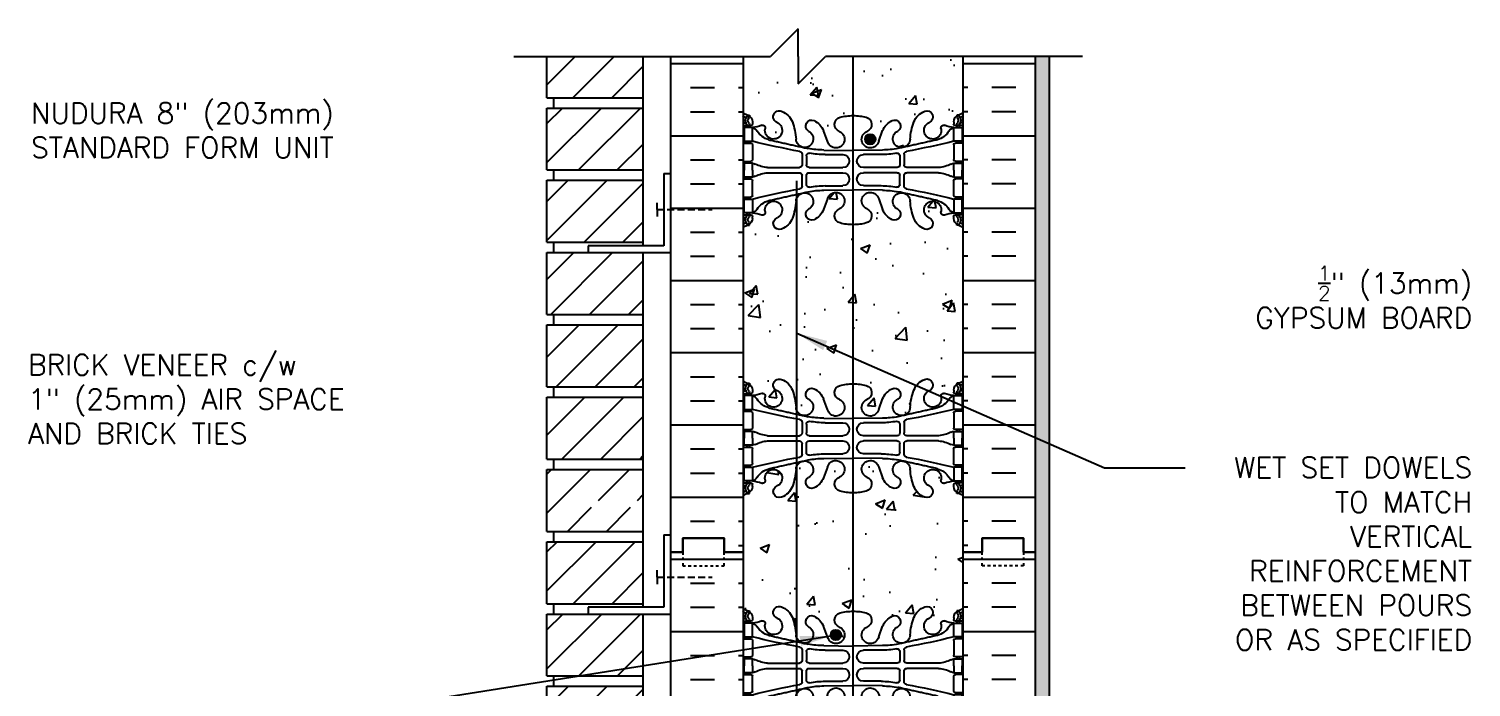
# Model space of a CAD drawing. Header units: inches. Extents: x 13.9 to 66.4, y 33.9 to 117.1.
# Drawn here: x 14 to 66.4, y 93.2 to 117.1 of the extents above; entities that cross this region are included whole.
import ezdxf

# ---------------------------------------------------------------- set-up
doc = ezdxf.new("R2010")
doc.units = ezdxf.units.IN
doc.header["$MEASUREMENT"] = 0
doc.linetypes.add('DASHED2', pattern=[0.375, 0.25, -0.125])
doc.linetypes.add('DASHEDX2', pattern=[1.5, 1, -0.5])
for name, color, linetype in [('CUT PLANE', 9, 'Continuous'), ('HATCH', 12, 'Continuous'), ('line25', 2, 'Continuous'), ('LINE3', 3, 'Continuous'), ('LINE50', 5, 'Continuous'), ('LINE9', 9, 'Continuous'), ('TEXT', 4, 'Continuous'), ('Web_Edge', 9, 'Continuous')]:
    doc.layers.add(name, color=color, linetype=linetype)
doc.styles.add('DIM', font='romans.shx', dxfattribs={"width": 0.7})
doc.styles.add('ROMANS', font='romans.shx', dxfattribs={"height": 1.125})
doc.dimstyles.new('ext_12', dxfattribs={"dimscale": 12, "dimtxt": 0.09375, "dimasz": 0.09375, "dimexe": 0.09375, "dimexo": 0.0625, "dimgap": 0.0625, "dimtad": 1, "dimdec": 1, "dimzin": 3, "dimdsep": 46, "dimlunit": 4, "dimtxsty": 'DIM', "dimcen": 0.09, "dimdle": 0.09375, "dimclrt": 4, "dimadec": 0, "dimazin": 0, "dimtfac": 1, "dimtdec": 1, "dimtmove": 2, "dimatfit": 3, "dimfxl": 0, "dimfrac": 2, "dimtolj": 1, "dimtzin": 0, "dimarcsym": 0})

# ---------------------------------------------------------------- blocks, each defined once
blk = doc.blocks.new('8 web')
at = {"layer": 'Web_Edge'}
for p, q in [((-3.854, 6.868), (-3.764, 6.868)), ((-3.764, 6.868), (-3.764, 6.827)), ((3.854, 6.868), (3.764, 6.868)), ((3.764, 6.868), (3.764, 6.827)), ((-4, 6.589), (-3.922, 6.589)), ((-4, 6.489), (-3.716, 6.489)), ((-3.854, 6.489), (-3.854, 6.419)), ((-3.764, 6.489), (-3.764, 6.419)), ((-3.654, 6.619), (-3.654, 6.552)), ((-0.929, 5.917), (-1.071, 6.304)), ((0.929, 5.917), (1.071, 6.304)), ((3.654, 6.619), (3.654, 6.552)), ((4, 6.489), (3.716, 6.489)), ((3.764, 6.489), (3.764, 6.419)), ((3.854, 6.489), (3.854, 6.419)), ((4, 6.589), (3.922, 6.589)), ((-4, 5.849), (-3.716, 5.849)), ((-3.854, 5.919), (-3.854, 5.849)), ((-3.764, 5.919), (-3.764, 5.849)), ((-3.654, 5.787), (-3.654, 5.252)), ((3.654, 5.787), (3.654, 5.252)), ((4, 5.849), (3.716, 5.849)), ((3.764, 5.919), (3.764, 5.849)), ((3.854, 5.919), (3.854, 5.849)), ((-1.852, 5.45), (-1.852, 5.065)), ((-1.699, 5.387), (-1.699, 5.065)), ((-1.067, 5.601), (0, 5.586)), ((-1.019, 5.433), (-0.372, 5.433)), ((1.067, 5.601), (0, 5.586)), ((1.019, 5.433), (0.372, 5.433)), ((1.699, 5.387), (1.699, 5.065)), ((1.852, 5.45), (1.852, 5.065)), ((-4, 5.189), (-3.716, 5.189)), ((-3.854, 5.189), (-3.854, 5.119)), ((-3.764, 5.189), (-3.764, 5.119)), ((-3.106, 4.964), (-1.952, 4.965)), ((-3.106, 4.775), (-1.952, 4.774)), ((-1.599, 4.965), (-0.372, 4.965)), ((-1.599, 4.774), (-0.372, 4.774)), ((1.599, 4.965), (0.372, 4.965)), ((1.599, 4.774), (0.372, 4.774)), ((3.106, 4.964), (1.952, 4.965)), ((3.106, 4.775), (1.952, 4.774)), ((4, 5.189), (3.716, 5.189)), ((3.764, 5.189), (3.764, 5.119)), ((3.854, 5.189), (3.854, 5.119)), ((-4, 4.549), (-3.716, 4.549)), ((-3.854, 4.549), (-3.854, 4.619)), ((-3.764, 4.549), (-3.764, 4.619)), ((-3.654, 3.952), (-3.654, 4.487)), ((-1.852, 4.289), (-1.852, 4.674)), ((-1.699, 4.351), (-1.699, 4.674)), ((-1.019, 4.305), (-0.372, 4.305)), ((1.019, 4.305), (0.372, 4.305)), ((1.699, 4.351), (1.699, 4.674)), ((1.852, 4.289), (1.852, 4.674)), ((3.654, 3.952), (3.654, 4.487)), ((4, 4.549), (3.716, 4.549)), ((3.764, 4.549), (3.764, 4.619)), ((3.854, 4.549), (3.854, 4.619)), ((-4, 3.889), (-3.716, 3.889)), ((-3.854, 3.819), (-3.854, 3.889)), ((-3.764, 3.819), (-3.764, 3.889)), ((-0.929, 3.822), (-1.071, 3.435)), ((-1.067, 4.138), (0, 4.153)), ((1.067, 4.138), (0, 4.153)), ((0.929, 3.822), (1.071, 3.435)), ((4, 3.889), (3.716, 3.889)), ((3.764, 3.819), (3.764, 3.889)), ((3.854, 3.819), (3.854, 3.889)), ((-4, 3.249), (-3.716, 3.249)), ((-4, 3.149), (-3.922, 3.149)), ((-3.854, 3.249), (-3.854, 3.319)), ((-3.764, 3.249), (-3.764, 3.319)), ((-3.654, 3.119), (-3.654, 3.187)), ((3.654, 3.119), (3.654, 3.187)), ((4, 3.249), (3.716, 3.249)), ((3.764, 3.249), (3.764, 3.319)), ((3.854, 3.249), (3.854, 3.319)), ((4, 3.149), (3.922, 3.149)), ((-3.854, 2.871), (-3.764, 2.871)), ((-3.764, 2.871), (-3.764, 2.912)), ((3.764, 2.871), (3.764, 2.912)), ((3.854, 2.871), (3.764, 2.871)), ((-3.854, -2.871), (-3.764, -2.871)), ((-3.764, -2.871), (-3.764, -2.912)), ((-3.654, -3.119), (-3.654, -3.187)), ((3.654, -3.119), (3.654, -3.187)), ((3.854, -2.871), (3.764, -2.871)), ((3.764, -2.871), (3.764, -2.912)), ((-4, -3.149), (-3.922, -3.149)), ((-4, -3.249), (-3.716, -3.249)), ((-3.854, -3.249), (-3.854, -3.319)), ((-3.764, -3.249), (-3.764, -3.319)), ((-0.929, -3.822), (-1.071, -3.435)), ((0.929, -3.822), (1.071, -3.435)), ((4, -3.249), (3.716, -3.249)), ((3.764, -3.249), (3.764, -3.319)), ((3.854, -3.249), (3.854, -3.319)), ((4, -3.149), (3.922, -3.149)), ((-4, -3.889), (-3.716, -3.889)), ((-3.854, -3.819), (-3.854, -3.889)), ((-3.764, -3.819), (-3.764, -3.889)), ((-3.654, -3.952), (-3.654, -4.487)), ((-1.067, -4.138), (0, -4.153)), ((1.067, -4.138), (0, -4.153)), ((3.654, -3.952), (3.654, -4.487)), ((4, -3.889), (3.716, -3.889)), ((3.764, -3.819), (3.764, -3.889)), ((3.854, -3.819), (3.854, -3.889)), ((-4, -4.549), (-3.716, -4.549)), ((-3.854, -4.549), (-3.854, -4.619)), ((-3.764, -4.549), (-3.764, -4.619)), ((-1.852, -4.289), (-1.852, -4.674)), ((-1.699, -4.351), (-1.699, -4.674)), ((-1.019, -4.305), (-0.372, -4.305)), ((1.019, -4.305), (0.372, -4.305)), ((1.699, -4.351), (1.699, -4.674)), ((1.852, -4.289), (1.852, -4.674)), ((4, -4.549), (3.716, -4.549)), ((3.764, -4.549), (3.764, -4.619)), ((3.854, -4.549), (3.854, -4.619)), ((-4, -5.189), (-3.716, -5.189)), ((-3.854, -5.189), (-3.854, -5.119)), ((-3.764, -5.189), (-3.764, -5.119)), ((-3.106, -4.775), (-1.952, -4.774)), ((-3.106, -4.964), (-1.952, -4.965)), ((-1.852, -5.45), (-1.852, -5.065)), ((-1.699, -5.387), (-1.699, -5.065)), ((-1.599, -4.774), (-0.372, -4.774)), ((-1.599, -4.965), (-0.372, -4.965)), ((1.599, -4.774), (0.372, -4.774)), ((1.599, -4.965), (0.372, -4.965)), ((1.699, -5.387), (1.699, -5.065)), ((1.852, -5.45), (1.852, -5.065)), ((3.106, -4.775), (1.952, -4.774)), ((3.106, -4.964), (1.952, -4.965)), ((4, -5.189), (3.716, -5.189)), ((3.764, -5.189), (3.764, -5.119)), ((3.854, -5.189), (3.854, -5.119)), ((-3.654, -5.787), (-3.654, -5.252)), ((-1.067, -5.601), (0, -5.586)), ((-1.019, -5.433), (-0.372, -5.433)), ((1.067, -5.601), (0, -5.586)), ((1.019, -5.433), (0.372, -5.433)), ((3.654, -5.787), (3.654, -5.252)), ((-4, -5.849), (-3.716, -5.849)), ((-3.854, -5.919), (-3.854, -5.849)), ((-3.764, -5.919), (-3.764, -5.849)), ((-0.929, -5.917), (-1.071, -6.304)), ((0.929, -5.917), (1.071, -6.304)), ((4, -5.849), (3.716, -5.849)), ((3.764, -5.919), (3.764, -5.849)), ((3.854, -5.919), (3.854, -5.849)), ((-4, -6.489), (-3.716, -6.489)), ((-4, -6.589), (-3.922, -6.589)), ((-3.854, -6.489), (-3.854, -6.419)), ((-3.764, -6.489), (-3.764, -6.419)), ((-3.654, -6.619), (-3.654, -6.552)), ((3.654, -6.619), (3.654, -6.552)), ((4, -6.489), (3.716, -6.489)), ((3.764, -6.489), (3.764, -6.419)), ((3.854, -6.489), (3.854, -6.419)), ((4, -6.589), (3.922, -6.589)), ((-3.854, -6.868), (-3.764, -6.868)), ((-3.764, -6.868), (-3.764, -6.827)), ((3.764, -6.868), (3.764, -6.827)), ((3.854, -6.868), (3.764, -6.868))]:
    blk.add_line(p, q, dxfattribs=at)
for points in [[(-3.959, 5.919), (-3.659, 5.919), (-3.659, 6.419), (-3.959, 6.419)], [(3.959, 5.919), (3.659, 5.919), (3.659, 6.419), (3.959, 6.419)], [(-3.959, 3.819), (-3.659, 3.819), (-3.659, 3.319), (-3.959, 3.319)], [(3.959, 3.819), (3.659, 3.819), (3.659, 3.319), (3.959, 3.319)], [(-3.959, -3.819), (-3.659, -3.819), (-3.659, -3.319), (-3.959, -3.319)], [(3.959, -3.819), (3.659, -3.819), (3.659, -3.319), (3.959, -3.319)], [(-3.959, -5.919), (-3.659, -5.919), (-3.659, -6.419), (-3.959, -6.419)], [(3.959, -5.919), (3.659, -5.919), (3.659, -6.419), (3.959, -6.419)]]:
    blk.add_lwpolyline(points, close=True, dxfattribs=at)
for points in [[(-3.659, 4.869), (-3.659, 5.119), (-3.959, 5.119), (-3.959, 4.869)], [(-3.659, 4.869), (-3.659, 4.619), (-3.959, 4.619), (-3.959, 4.869)], [(3.659, 4.869), (3.659, 5.119), (3.959, 5.119), (3.959, 4.869)], [(3.659, 4.869), (3.659, 4.619), (3.959, 4.619), (3.959, 4.869)], [(-3.659, -4.869), (-3.659, -4.619), (-3.959, -4.619), (-3.959, -4.869)], [(3.659, -4.869), (3.659, -4.619), (3.959, -4.619), (3.959, -4.869)], [(-3.659, -4.869), (-3.659, -5.119), (-3.959, -5.119), (-3.959, -4.869)], [(3.659, -4.869), (3.659, -5.119), (3.959, -5.119), (3.959, -4.869)]]:
    blk.add_lwpolyline(points, dxfattribs=at)
for centre, radius, start, end in [((-3.654, 7.327), 0.5, 226.2109, 250.5288), ((-3.654, 7.327), 0.6, 234.7832, 245.0748), ((-3.66, 6.674), 0.25, 140.1145, 222.4609), ((-3.818, 6.805), 0.045, 321.448, 139.1879), ((-3.904, 6.619), 0.25, 0, 70.5288), ((-2.681, 6.804), 0.22, 68.1963, 248.1963), ((-2.839, 6.375), 0.677, 21.1239, 69.3197), ((-0.012, 5.096), 1.754, 89.6229, 105.2918), ((0.012, 5.096), 1.754, 74.7082, 90.3771), ((2.839, 6.375), 0.677, 110.6803, 158.8761), ((2.681, 6.804), 0.22, 291.8037, 111.8037), ((3.904, 6.619), 0.25, 109.4712, 180), ((3.818, 6.805), 0.045, 40.8121, 218.552), ((3.654, 7.327), 0.5, 289.4712, 313.7891), ((3.66, 6.674), 0.25, 317.5391, 39.8855), ((3.654, 7.327), 0.6, 294.9252, 305.2168), ((-3.922, 6.609), 0.0196, 269.4032, 15.4901), ((-3.916, 6.764), 0.021, 343.464, 63.9957), ((-3.812, 6.536), 0.045, 222.4609, 42.4609), ((-3.66, 6.674), 0.16, 140.0001, 222.4609), ((-3.716, 6.552), 0.0625, 270, 0), ((-3.714, 7.415), 0.997, 273.1538, 293.1467), ((-3.781, 6.077), 0.364, 34.9775, 70.3387), ((-3.288, 6.408), 0.0968, 340.1551, 110.4331), ((-2.89, 6.313), 0.314, 168.5886, 66.1916), ((-4.43, 5.81), 2.365, 4.3895, 20.0015), ((-1.507, 6.473), 0.217, 65.5264, 238.537), ((-1.758, 6.003), 0.75, 23.6938, 62.9705), ((-0.406, 6.529), 0.268, 104.7892, 250.0338), ((0.406, 6.529), 0.268, 289.9662, 75.2108), ((1.758, 6.003), 0.75, 117.0295, 156.3062), ((1.507, 6.473), 0.217, 301.463, 114.4736), ((4.43, 5.81), 2.365, 159.9985, 175.6105), ((2.89, 6.313), 0.314, 113.8084, 11.4114), ((3.288, 6.408), 0.0968, 69.5669, 199.8449), ((3.714, 7.415), 0.997, 246.8533, 266.8462), ((3.781, 6.077), 0.364, 109.6613, 145.0225), ((3.716, 6.552), 0.0625, 180, 270), ((3.812, 6.536), 0.045, 137.5391, 317.5391), ((3.66, 6.674), 0.16, 317.5391, 39.9999), ((3.916, 6.764), 0.021, 116.0043, 196.536), ((3.922, 6.609), 0.0196, 164.5099, 270.5968), ((-3.716, 5.787), 0.0625, 0, 90), ((3.15, 33.34), 28.253, 256.0552, 259.6343), ((-2.858, 6.688), 0.743, 212.7919, 253.8107), ((-1.759, 6.006), 0.314, 182.7357, 63.9348), ((-0.624, 5.99), 0.314, 193.4146, 66.1916), ((0.624, 5.99), 0.314, 113.8084, 346.5854), ((1.759, 6.006), 0.314, 116.0652, 357.2643), ((-3.15, 33.34), 28.253, 280.3657, 283.9448), ((2.858, 6.688), 0.743, 286.1893, 327.2081), ((3.716, 5.787), 0.0625, 90, 180), ((-3.716, 5.252), 0.0625, 270, 0), ((-1.952, 5.45), 0.1, 360, 79.6343), ((-1.599, 5.387), 0.1, 79.2546, 180), ((-1.072, 8.585), 2.984, 259.2546, 270.0995), ((-1.024, 8.417), 2.984, 259.2546, 270.0995), ((-0.372, 5.199), 0.234, 270, 90), ((0.372, 5.199), 0.234, 90, 270), ((1.024, 8.417), 2.984, 269.9005, 280.7454), ((1.072, 8.585), 2.984, 269.9005, 280.7454), ((1.599, 5.387), 0.1, 0, 100.7454), ((1.952, 5.45), 0.1, 100.3657, 180), ((3.716, 5.252), 0.0625, 180, 270), ((-3.663, 4.901), 0.219, 60.4937, 88.92), ((-3.021, 6.121), 1.16, 242.5844, 265.8032), ((-3.021, 3.618), 1.16, 94.1968, 117.4156), ((-1.952, 5.065), 0.1, 270.0388, 360), ((-1.952, 4.674), 0.1, 0, 89.9612), ((-1.599, 5.065), 0.1, 180, 270), ((-1.599, 4.674), 0.1, 90, 180), ((-0.372, 4.54), 0.234, 270, 90), ((0.372, 4.54), 0.234, 90, 270), ((1.599, 5.065), 0.1, 270, 0), ((1.599, 4.674), 0.1, 0, 90), ((1.952, 5.065), 0.1, 180, 269.9612), ((1.952, 4.674), 0.1, 90.0388, 180), ((3.021, 6.121), 1.16, 274.1968, 297.4156), ((3.021, 3.618), 1.16, 62.5844, 85.8032), ((3.663, 4.901), 0.219, 91.08, 119.5063), ((-3.716, 4.487), 0.0625, 0, 90), ((-3.663, 4.838), 0.219, 271.08, 299.5063), ((-1.952, 4.289), 0.1, 280.3657, 0), ((-1.599, 4.351), 0.1, 180, 280.7454), ((-1.024, 1.322), 2.984, 89.9005, 100.7454), ((1.024, 1.322), 2.984, 79.2546, 90.0995), ((1.599, 4.351), 0.1, 259.2546, 0), ((1.952, 4.289), 0.1, 180, 259.6343), ((3.663, 4.838), 0.219, 240.4937, 268.92), ((3.716, 4.487), 0.0625, 90, 180), ((-3.716, 3.952), 0.0625, 270, 0), ((3.15, -23.601), 28.253, 100.3657, 103.9448), ((-2.858, 3.051), 0.743, 106.1893, 147.2081), ((-2.89, 3.426), 0.314, 293.8084, 191.4114), ((-4.43, 3.929), 2.365, 339.9985, 355.6105), ((-1.759, 3.733), 0.314, 296.0652, 177.2643), ((-1.072, 1.154), 2.984, 89.9005, 100.7454), ((-0.624, 3.749), 0.314, 293.8084, 166.5854), ((0.624, 3.749), 0.314, 13.4146, 246.1916), ((1.072, 1.154), 2.984, 79.2546, 90.0995), ((1.759, 3.733), 0.314, 2.7357, 243.9348), ((-3.15, -23.601), 28.253, 76.0552, 79.6343), ((4.43, 3.929), 2.365, 184.3895, 200.0015), ((2.89, 3.426), 0.314, 348.5886, 246.1916), ((2.858, 3.051), 0.743, 32.7919, 73.8107), ((3.716, 3.952), 0.0625, 180, 270), ((-3.922, 3.13), 0.0196, 344.5099, 90.5968), ((-3.66, 3.065), 0.25, 137.5391, 219.8855), ((-3.812, 3.203), 0.045, 317.5391, 137.5391), ((-3.66, 3.065), 0.16, 137.5391, 219.9999), ((-3.716, 3.187), 0.0625, 360, 90), ((-3.781, 3.662), 0.364, 289.6613, 325.0225), ((-3.714, 2.324), 0.997, 66.8533, 86.8462), ((-3.288, 3.331), 0.0968, 249.5669, 19.8449), ((-1.507, 3.266), 0.217, 121.463, 294.4736), ((-1.758, 3.736), 0.75, 297.0295, 336.3062), ((-0.406, 3.21), 0.268, 109.9662, 255.2108), ((0.406, 3.21), 0.268, 284.7892, 70.0338), ((1.758, 3.736), 0.75, 203.6938, 242.9705), ((1.507, 3.266), 0.217, 245.5264, 58.537), ((3.288, 3.331), 0.0968, 160.1551, 290.4331), ((3.714, 2.324), 0.997, 93.1538, 113.1467), ((3.781, 3.662), 0.364, 214.9775, 250.3387), ((3.716, 3.187), 0.0625, 90, 180), ((3.812, 3.203), 0.045, 42.4609, 222.4609), ((3.66, 3.065), 0.16, 320.0001, 42.4609), ((3.66, 3.065), 0.25, 320.1145, 42.4609), ((3.922, 3.13), 0.0196, 89.4032, 195.4901), ((-3.654, 2.412), 0.6, 114.9252, 125.2168), ((-3.654, 2.412), 0.5, 109.4712, 133.7891), ((-3.916, 2.975), 0.021, 296.0043, 16.536), ((-3.818, 2.934), 0.045, 220.8121, 38.552), ((-3.904, 3.119), 0.25, 289.4712, 360), ((-2.681, 2.935), 0.22, 111.8037, 291.8037), ((-2.839, 3.364), 0.677, 290.6803, 338.8761), ((-0.012, 4.643), 1.754, 254.7082, 270.3771), ((0.012, 4.643), 1.754, 269.6229, 285.2918), ((2.839, 3.364), 0.677, 201.1239, 249.3197), ((2.681, 2.935), 0.22, 248.1963, 68.1963), ((3.904, 3.119), 0.25, 180, 250.5288), ((3.818, 2.934), 0.045, 141.448, 319.1879), ((3.654, 2.412), 0.5, 46.2109, 70.5288), ((3.916, 2.975), 0.021, 163.464, 243.9957), ((3.654, 2.412), 0.6, 54.7832, 65.0748), ((-3.654, -2.412), 0.5, 226.2109, 250.5288), ((-3.654, -2.412), 0.6, 234.7832, 245.0748), ((-3.922, -3.13), 0.0196, 269.4032, 15.4901), ((-3.66, -3.065), 0.25, 140.1145, 222.4609), ((-3.916, -2.975), 0.021, 343.464, 63.9957), ((-3.818, -2.934), 0.045, 321.448, 139.1879), ((-3.904, -3.119), 0.25, 0, 70.5288), ((-3.66, -3.065), 0.16, 140.0001, 222.4609), ((-2.89, -3.426), 0.314, 168.5886, 66.1916), ((-2.681, -2.935), 0.22, 68.1963, 248.1963), ((-2.839, -3.364), 0.677, 21.1239, 69.3197), ((-4.43, -3.929), 2.365, 4.3895, 20.0015), ((-1.507, -3.266), 0.217, 65.5264, 238.537), ((-1.758, -3.736), 0.75, 23.6938, 62.9705), ((-0.406, -3.21), 0.268, 104.7892, 250.0338), ((-0.012, -4.643), 1.754, 89.6229, 105.2918), ((0.012, -4.643), 1.754, 74.7082, 90.3771), ((0.406, -3.21), 0.268, 289.9662, 75.2108), ((1.758, -3.736), 0.75, 117.0295, 156.3062), ((1.507, -3.266), 0.217, 301.463, 114.4736), ((4.43, -3.929), 2.365, 159.9985, 175.6105), ((2.839, -3.364), 0.677, 110.6803, 158.8761), ((2.89, -3.426), 0.314, 113.8084, 11.4114), ((2.681, -2.935), 0.22, 291.8037, 111.8037), ((3.904, -3.119), 0.25, 109.4712, 180), ((3.818, -2.934), 0.045, 40.8121, 218.552), ((3.66, -3.065), 0.16, 317.5391, 39.9999), ((3.654, -2.412), 0.5, 289.4712, 313.7891), ((3.66, -3.065), 0.25, 317.5391, 39.8855), ((3.916, -2.975), 0.021, 116.0043, 196.536), ((3.922, -3.13), 0.0196, 164.5099, 270.5968), ((3.654, -2.412), 0.6, 294.9252, 305.2168), ((-3.812, -3.203), 0.045, 222.4609, 42.4609), ((-3.716, -3.187), 0.0625, 270, 0), ((-3.714, -2.324), 0.997, 273.1538, 293.1467), ((-3.781, -3.662), 0.364, 34.9775, 70.3387), ((-2.858, -3.051), 0.743, 212.7919, 253.8107), ((-3.288, -3.331), 0.0968, 340.1551, 110.4331), ((-1.759, -3.733), 0.314, 182.7357, 63.9348), ((-0.624, -3.749), 0.314, 193.4146, 66.1916), ((0.624, -3.749), 0.314, 113.8084, 346.5854), ((1.759, -3.733), 0.314, 116.0652, 357.2643), ((2.858, -3.051), 0.743, 286.1893, 327.2081), ((3.288, -3.331), 0.0968, 69.5669, 199.8449), ((3.714, -2.324), 0.997, 246.8533, 266.8462), ((3.781, -3.662), 0.364, 109.6613, 145.0225), ((3.716, -3.187), 0.0625, 180, 270), ((3.812, -3.203), 0.045, 137.5391, 317.5391), ((-3.716, -3.952), 0.0625, 0, 90), ((3.15, 23.601), 28.253, 256.0552, 259.6343), ((-1.952, -4.289), 0.1, 360, 79.6343), ((-1.072, -1.154), 2.984, 259.2546, 270.0995), ((1.072, -1.154), 2.984, 269.9005, 280.7454), ((1.952, -4.289), 0.1, 100.3657, 180), ((-3.15, 23.601), 28.253, 280.3657, 283.9448), ((3.716, -3.952), 0.0625, 90, 180), ((-3.716, -4.487), 0.0625, 270, 0), ((-3.663, -4.838), 0.219, 60.4937, 88.92), ((-3.021, -3.618), 1.16, 242.5844, 265.8032), ((-1.952, -4.674), 0.1, 270.0388, 360), ((-1.599, -4.351), 0.1, 79.2546, 180), ((-1.599, -4.674), 0.1, 180, 270), ((-1.024, -1.322), 2.984, 259.2546, 270.0995), ((-0.372, -4.54), 0.234, 270, 90), ((0.372, -4.54), 0.234, 90, 270), ((1.024, -1.322), 2.984, 269.9005, 280.7454), ((1.599, -4.351), 0.1, 0, 100.7454), ((1.599, -4.674), 0.1, 270, 0), ((1.952, -4.674), 0.1, 180, 269.9612), ((3.021, -3.618), 1.16, 274.1968, 297.4156), ((3.663, -4.838), 0.219, 91.08, 119.5063), ((3.716, -4.487), 0.0625, 180, 270), ((-3.716, -5.252), 0.0625, 0, 90), ((-3.663, -4.901), 0.219, 271.08, 299.5063), ((-3.021, -6.121), 1.16, 94.1968, 117.4156), ((-1.952, -5.065), 0.1, 0, 89.9612), ((-1.599, -5.065), 0.1, 90, 180), ((-0.372, -5.199), 0.234, 270, 90), ((0.372, -5.199), 0.234, 90, 270), ((1.599, -5.065), 0.1, 0, 90), ((1.952, -5.065), 0.1, 90.0388, 180), ((3.021, -6.121), 1.16, 62.5844, 85.8032), ((3.663, -4.901), 0.219, 240.4937, 268.92), ((3.716, -5.252), 0.0625, 90, 180), ((3.15, -33.34), 28.253, 100.3657, 103.9448), ((-1.759, -6.006), 0.314, 296.0652, 177.2643), ((-1.952, -5.45), 0.1, 280.3657, 0), ((-1.599, -5.387), 0.1, 180, 280.7454), ((-1.072, -8.585), 2.984, 89.9005, 100.7454), ((-1.024, -8.417), 2.984, 89.9005, 100.7454), ((-0.624, -5.99), 0.314, 293.8084, 166.5854), ((0.624, -5.99), 0.314, 13.4146, 246.1916), ((1.024, -8.417), 2.984, 79.2546, 90.0995), ((1.072, -8.585), 2.984, 79.2546, 90.0995), ((1.759, -6.006), 0.314, 2.7357, 243.9348), ((1.599, -5.387), 0.1, 259.2546, 0), ((1.952, -5.45), 0.1, 180, 259.6343), ((-3.15, -33.34), 28.253, 76.0552, 79.6343), ((-3.716, -5.787), 0.0625, 270, 0), ((-3.781, -6.077), 0.364, 289.6613, 325.0225), ((-2.858, -6.688), 0.743, 106.1893, 147.2081), ((-2.89, -6.313), 0.314, 293.8084, 191.4114), ((-4.43, -5.81), 2.365, 339.9985, 355.6105), ((-1.507, -6.473), 0.217, 121.463, 294.4736), ((-0.406, -6.529), 0.268, 109.9662, 255.2108), ((0.406, -6.529), 0.268, 284.7892, 70.0338), ((1.507, -6.473), 0.217, 245.5264, 58.537), ((4.43, -5.81), 2.365, 184.3895, 200.0015), ((2.89, -6.313), 0.314, 348.5886, 246.1916), ((2.858, -6.688), 0.743, 32.7919, 73.8107), ((3.781, -6.077), 0.364, 214.9775, 250.3387), ((3.716, -5.787), 0.0625, 180, 270), ((-3.654, -7.327), 0.6, 114.9252, 125.2168), ((-3.922, -6.609), 0.0196, 344.5099, 90.5968), ((-3.66, -6.674), 0.25, 137.5391, 219.8855), ((-3.916, -6.764), 0.021, 296.0043, 16.536), ((-3.818, -6.805), 0.045, 220.8121, 38.552), ((-3.812, -6.536), 0.045, 317.5391, 137.5391), ((-3.904, -6.619), 0.25, 289.4712, 360), ((-3.66, -6.674), 0.16, 137.5391, 219.9999), ((-3.716, -6.552), 0.0625, 360, 90), ((-3.714, -7.415), 0.997, 66.8533, 86.8462), ((-3.288, -6.408), 0.0968, 249.5669, 19.8449), ((-2.681, -6.804), 0.22, 111.8037, 291.8037), ((-2.839, -6.375), 0.677, 290.6803, 338.8761), ((-1.758, -6.003), 0.75, 297.0295, 336.3062), ((-0.012, -5.096), 1.754, 254.7082, 270.3771), ((0.012, -5.096), 1.754, 269.6229, 285.2918), ((1.758, -6.003), 0.75, 203.6938, 242.9705), ((2.839, -6.375), 0.677, 201.1239, 249.3197), ((2.681, -6.804), 0.22, 248.1963, 68.1963), ((3.288, -6.408), 0.0968, 160.1551, 290.4331), ((3.714, -7.415), 0.997, 93.1538, 113.1467), ((3.716, -6.552), 0.0625, 90, 180), ((3.904, -6.619), 0.25, 180, 250.5288), ((3.812, -6.536), 0.045, 42.4609, 222.4609), ((3.818, -6.805), 0.045, 141.448, 319.1879), ((3.66, -6.674), 0.16, 320.0001, 42.4609), ((3.66, -6.674), 0.25, 320.1145, 42.4609), ((3.916, -6.764), 0.021, 163.464, 243.9957), ((3.922, -6.609), 0.0196, 89.4032, 195.4901), ((3.654, -7.327), 0.6, 54.7832, 65.0748), ((-3.654, -7.327), 0.5, 109.4712, 133.7891), ((3.654, -7.327), 0.5, 46.2109, 70.5288)]:
    blk.add_arc(centre, radius, start, end, dxfattribs=at)
for points in [[(-3.066, 5.974), (-1.628, 5.654)], [(3.066, 5.974), (1.628, 5.654)], [(-3.066, 3.765), (-1.628, 4.085)], [(3.066, 3.765), (1.628, 4.085)], [(-3.066, -3.765), (-1.628, -4.085)], [(3.066, -3.765), (1.628, -4.085)], [(-3.066, -5.974), (-1.628, -5.654)], [(3.066, -5.974), (1.628, -5.654)]]:
    blk.add_open_spline(points, degree=1, dxfattribs=at)

msp = doc.modelspace()

# ---------------------------------------------------------------- hatches: boundary and pattern name
at = {"layer": 'HATCH'}
h = msp.add_hatch(dxfattribs=at)
h.set_pattern_fill('AR-CONC', color=256, scale=0.5, style=0)
h.paths.add_polyline_path([(43.608, 116.104), (42.918, 116.104), (41.918, 115.104), (41.918, 116.104), (41.918, 117.104), (40.918, 116.104), (39.918, 116.104), (39.918, 114.07, 0.088416), (40.064, 113.973), (40.154, 113.973), (40.154, 113.931, -0.249069), (40.264, 113.724), (40.264, 113.656, -0.414214), (40.202, 113.594), (40.154, 113.594), (40.154, 113.524), (40.259, 113.524, 0.085348), (40.589, 113.599, -0.669601), (40.721, 113.479, 2.087231), (41.155, 113.704, -1), (41.319, 114.112, -0.21345), (41.711, 113.723, -0.068226), (41.847, 113.095, 1.753171), (42.298, 113.392, -0.940793), (42.501, 113.775, -0.173075), (42.847, 113.409), (42.99, 113.022, 0.635479), (43.546, 112.906, -0.271856), (43.449, 113.07, -0.31027), (43.57, 113.245, 0.164931), (43.421, 113.381, -0.734872), (43.444, 113.892, -0.023941), (43.608, 113.929)])
h = msp.add_hatch(dxfattribs=at)
h.set_pattern_fill('INSUL', color=256, scale=7, style=0)
h.set_pattern_definition([(0, (-2886.243, -298.905), (0, 2.625), []), (0, (-2886.243, -298.03), (0, 2.625), [0.875, -0.875]), (0, (-2886.243, -297.155), (0, 2.625), [0.875, -0.875])])
h.paths.add_polyline_path([(37.293, 98.104), (37.731, 98.104), (37.731, 98.604), (39.231, 98.604), (39.231, 98.104), (39.918, 98.104), (39.918, 116.104), (39.231, 116.104), (39.231, 116.604), (37.731, 116.604), (37.731, 116.104), (37.293, 116.104)])
h = msp.add_hatch(dxfattribs=at)
h.set_pattern_fill('INSUL', color=256, scale=7, style=0)
h.set_pattern_definition([(180, (2974.08, -298.905), (0, 2.625), []), (180, (2974.08, -298.03), (0, 2.625), [0.875, -0.875]), (180, (2974.08, -297.155), (0, 2.625), [0.875, -0.875])])
h.paths.add_polyline_path([(50.543, 98.104), (50.106, 98.104), (50.106, 98.604), (48.606, 98.604), (48.606, 98.104), (47.918, 98.104), (47.918, 116.104), (48.606, 116.104), (48.606, 116.604), (50.106, 116.604), (50.106, 116.104), (50.543, 116.104)])
h = msp.add_hatch(dxfattribs=at)
h.set_pattern_fill('ANSI31', color=256, scale=8, style=0)
h.set_pattern_definition([(45, (-77.7285, -74.6401), (-0.707107, 0.707107), [])])
h.paths.add_polyline_path([(36.293, 116.104), (32.793, 116.104), (32.793, 114.604), (36.293, 114.604)])
h.paths.add_polyline_path([(36.293, 114.229), (32.793, 114.229), (32.793, 113.192), (35.738, 113.192), (36.293, 113.192)])
h.paths.add_polyline_path([(36.293, 113.192), (35.738, 113.192), (32.793, 113.192), (32.793, 111.979), (36.293, 111.979)])
h.paths.add_polyline_path([(36.293, 111.604), (32.793, 111.604), (32.793, 109.354), (36.293, 109.354)])
h.paths.add_polyline_path([(36.293, 108.979), (32.793, 108.979), (32.793, 106.729), (36.293, 106.729)])
h.paths.add_polyline_path([(36.293, 106.354), (32.793, 106.354), (32.793, 104.104), (36.293, 104.104)])
h.paths.add_polyline_path([(36.293, 103.729), (32.793, 103.729), (32.793, 101.479), (36.293, 101.479)])
h.paths.add_polyline_path([(36.293, 101.104), (32.793, 101.104), (32.793, 98.854), (36.293, 98.854), (36.293, 99.729), (34.293, 99.729), (34.293, 99.979), (36.293, 99.979)])
h.paths.add_polyline_path([(36.293, 98.479), (32.793, 98.479), (32.793, 96.229), (36.293, 96.229)])
h.paths.add_polyline_path([(36.293, 95.854), (32.793, 95.854), (32.793, 93.604), (36.293, 93.604)])
h.paths.add_polyline_path([(36.293, 93.229), (32.793, 93.229), (32.793, 91.809), (35.738, 91.809), (36.293, 91.809)])
h.paths.add_polyline_path([(36.293, 91.809), (35.738, 91.809), (32.793, 91.809), (32.793, 90.979), (36.293, 90.979)])
h.paths.add_polyline_path([(36.293, 90.604), (34.293, 90.604), (32.793, 90.604), (32.793, 88.354), (36.293, 88.354)])
h.paths.add_polyline_path([(36.293, 87.979), (32.793, 87.979), (32.793, 85.729), (36.293, 85.729)])
h.paths.add_polyline_path([(36.293, 85.354), (32.793, 85.354), (32.793, 83.104), (36.293, 83.104)])
h.paths.add_polyline_path([(36.293, 82.729), (32.793, 82.729), (32.793, 81.104), (33.239, 80.843), (33.852, 80.479), (36.293, 80.479)])
h = msp.add_hatch(dxfattribs=at)
h.set_pattern_fill('AR-CONC', color=256, scale=0.5, style=0)
h.paths.add_polyline_path([(43.608, 116.104), (43.608, 113.929, -0.044462), (43.918, 113.954, -0.068475), (44.393, 113.892, -0.734872), (44.416, 113.381, 1.612474), (44.847, 113.022), (44.99, 113.409, -0.173075), (45.336, 113.775, -0.940793), (45.539, 113.392, 1.753171), (45.99, 113.095, -0.068226), (46.126, 113.723, -0.21345), (46.518, 114.112, -1), (46.682, 113.704, 2.087231), (47.116, 113.479, -0.638777), (47.24, 113.603, 0.087457), (47.577, 113.524), (47.682, 113.524), (47.682, 113.594), (47.635, 113.594, -0.414214), (47.572, 113.656), (47.572, 113.724, -0.249069), (47.682, 113.931), (47.682, 113.973), (47.772, 113.973, 0.088416), (47.918, 114.07), (47.918, 116.104)])
h = msp.add_hatch(dxfattribs=at)
h.set_pattern_fill('AR-SAND', color=256, scale=0.25, style=0)
h.set_pattern_definition([(37.5, (75.5029, 42.22206), (-0.0157483, 0.481706), [0, -0.38, 0, -0.425, 0, -0.40625]), (7.5, (75.5029, 42.22206), (0.442444, 0.7055365), [0, -0.205, 0, -0.3425, 0, -0.13125]), (327.5, (75.1954, 42.22206), (0.7785355, 0.0014148), [0, -0.125, 0, -0.45, 0, -0.5875]), (317.5, (75.1954, 42.22206), (0.7515317, 0.219419), [0, -0.0625, 0, -0.295, 0, -0.3375])])
h.paths.add_polyline_path([(51.043, 116.104), (50.543, 116.104), (50.543, 98.104), (50.543, 80.104), (51.043, 80.104)])
h = msp.add_hatch(dxfattribs=at)
h.set_pattern_fill('AR-CONC', color=256, scale=0.5, style=0)
h.paths.add_polyline_path([(43.608, 110.019, -0.023941), (43.444, 110.055, -0.734872), (43.421, 110.566, 1.612474), (42.99, 110.926), (42.847, 110.539, -0.173075), (42.501, 110.172, -0.940793), (42.298, 110.556, 1.753171), (41.847, 110.852, -0.068226), (41.711, 110.224, -0.21345), (41.319, 109.835, -1), (41.155, 110.244, 2.087231), (40.721, 110.469, -0.669601), (40.589, 110.348, 0.085348), (40.259, 110.424), (40.154, 110.424), (40.154, 110.354), (40.202, 110.354, -0.414214), (40.264, 110.291), (40.264, 110.224, -0.249069), (40.154, 110.017), (40.154, 109.975), (40.064, 109.975, 0.088416), (39.918, 109.878), (39.918, 104.331, 0.088416), (40.064, 104.234), (40.154, 104.234), (40.154, 104.192, -0.249069), (40.264, 103.985), (40.264, 103.917, -0.414214), (40.202, 103.855), (40.154, 103.855), (40.154, 103.785), (40.259, 103.785, 0.085348), (40.589, 103.861, -0.669601), (40.721, 103.74, 2.087231), (41.155, 103.965, -1), (41.319, 104.374, -0.21345), (41.711, 103.984, -0.068226), (41.847, 103.357, 1.753171), (42.298, 103.653, -0.940793), (42.501, 104.036, -0.173075), (42.847, 103.67), (42.99, 103.283, 1.612474), (43.421, 103.642, -0.734872), (43.444, 104.154, -0.023941), (43.608, 104.19)])
h = msp.add_hatch(dxfattribs=at)
h.set_pattern_fill('AR-CONC', color=256, scale=0.5, style=0)
h.paths.add_polyline_path([(47.918, 109.878, 0.088416), (47.772, 109.975), (47.682, 109.975), (47.682, 110.017, -0.249069), (47.572, 110.224), (47.572, 110.291, -0.414214), (47.635, 110.354), (47.682, 110.354), (47.682, 110.424), (47.577, 110.424, 0.085348), (47.248, 110.348, -0.669601), (47.116, 110.469, 2.087231), (46.682, 110.244, -1), (46.518, 109.835, -0.21345), (46.126, 110.224, -0.068226), (45.99, 110.852, 1.753171), (45.539, 110.556, -0.940793), (45.336, 110.172, -0.173075), (44.99, 110.539), (44.847, 110.926, 1.612474), (44.416, 110.566, -0.734872), (44.393, 110.055, -0.068475), (43.918, 109.993, -0.044462), (43.608, 110.019), (43.608, 104.19, -0.044462), (43.918, 104.216, -0.068475), (44.393, 104.154, -0.734872), (44.416, 103.642, 1.612474), (44.847, 103.283), (44.99, 103.67, -0.173075), (45.336, 104.036, -0.940793), (45.539, 103.653, 1.753171), (45.99, 103.357, -0.068226), (46.126, 103.984, -0.21345), (46.518, 104.374, -1), (46.682, 103.965, 2.087231), (47.116, 103.74, -0.669601), (47.248, 103.861, 0.085348), (47.577, 103.785), (47.682, 103.785), (47.682, 103.855), (47.635, 103.855, -0.414214), (47.572, 103.917), (47.572, 103.985, -0.249069), (47.682, 104.192), (47.682, 104.234), (47.772, 104.234, 0.088416), (47.918, 104.331)])
h = msp.add_hatch(dxfattribs=at)
h.set_pattern_fill('AR-CONC', color=256, scale=0.5, style=0)
h.paths.add_polyline_path([(43.608, 100.28, -0.023941), (43.444, 100.316, -0.734872), (43.421, 100.828, 1.612474), (42.99, 101.187), (42.847, 100.8, -0.173075), (42.501, 100.434, -0.940793), (42.298, 100.817, 1.753171), (41.847, 101.113, -0.068226), (41.711, 100.486, -0.21345), (41.319, 100.096, -1), (41.155, 100.505, 2.087231), (40.721, 100.73, -0.669601), (40.589, 100.609, 0.085348), (40.259, 100.685), (40.154, 100.685), (40.154, 100.615), (40.202, 100.615, -0.414214), (40.264, 100.552), (40.264, 100.485, -0.249069), (40.154, 100.278), (40.154, 100.236), (40.064, 100.236, 0.088416), (39.918, 100.139), (39.918, 98.104), (39.918, 96.07, 0.088416), (40.064, 95.973), (40.154, 95.973), (40.154, 95.931, -0.249069), (40.264, 95.724), (40.264, 95.656, -0.414214), (40.202, 95.594), (40.154, 95.594), (40.154, 95.524), (40.259, 95.524, 0.085348), (40.589, 95.599, -0.669601), (40.721, 95.479, 2.087231), (41.155, 95.704, -1), (41.319, 96.112, -0.21345), (41.711, 95.723, -0.068226), (41.847, 95.095, 1.753171), (42.298, 95.392, -0.940793), (42.501, 95.775, -0.173075), (42.847, 95.409), (42.99, 95.022, 1.612474), (43.421, 95.381, -0.734872), (43.444, 95.892, -0.023941), (43.608, 95.929)])
h.paths.add_polyline_path([(43.482, 95.094, -1), (43.107, 95.094, -1)], flags=16)
h = msp.add_hatch(dxfattribs=at)
h.set_pattern_fill('AR-CONC', color=256, scale=0.5, style=0)
h.paths.add_polyline_path([(47.918, 100.139, 0.088416), (47.772, 100.236), (47.682, 100.236), (47.682, 100.278, -0.249069), (47.572, 100.485), (47.572, 100.552, -0.414214), (47.635, 100.615), (47.682, 100.615), (47.682, 100.685), (47.577, 100.685, 0.085348), (47.248, 100.609, -0.669601), (47.116, 100.73, 2.087231), (46.682, 100.505, -1), (46.518, 100.096, -0.21345), (46.126, 100.486, -0.068226), (45.99, 101.113, 1.753171), (45.539, 100.817, -0.940793), (45.336, 100.434, -0.173075), (44.99, 100.8), (44.847, 101.187, 1.612474), (44.416, 100.828, -0.734872), (44.393, 100.316, -0.068475), (43.918, 100.254, -0.001235), (43.91, 100.254), (43.908, 95.954, -0.001449), (43.918, 95.954, -0.068475), (44.393, 95.892, -0.734872), (44.416, 95.381, 1.612474), (44.847, 95.022), (44.99, 95.409, -0.173075), (45.336, 95.775, -0.940793), (45.539, 95.392, 1.753171), (45.99, 95.095, -0.068226), (46.126, 95.723, -0.21345), (46.518, 96.112, -1), (46.682, 95.704, 2.087231), (47.116, 95.479, -0.669601), (47.248, 95.599, 0.085348), (47.577, 95.524), (47.682, 95.524), (47.682, 95.594), (47.635, 95.594, -0.414214), (47.572, 95.656), (47.572, 95.724, -0.249069), (47.682, 95.931), (47.682, 95.973), (47.772, 95.973, 0.088416), (47.918, 96.07), (47.918, 98.104)])
h = msp.add_hatch(dxfattribs=at)
h.set_pattern_fill('AR-CONC', color=256, scale=0.5, style=0)
h.paths.add_polyline_path([(43.91, 100.254, -0.043224), (43.608, 100.28), (43.608, 95.929, -0.043011), (43.908, 95.954)])
h = msp.add_hatch(dxfattribs=at)
h.set_pattern_fill('INSUL', color=256, scale=7, style=0)
h.set_pattern_definition([(0, (-2886.243, -316.905), (0, 2.625), []), (0, (-2886.243, -316.03), (0, 2.625), [0.875, -0.875]), (0, (-2886.243, -315.155), (0, 2.625), [0.875, -0.875])])
h.paths.add_polyline_path([(37.293, 80.104), (37.731, 80.104), (37.731, 80.604), (39.231, 80.604), (39.231, 80.104), (39.918, 80.104), (39.918, 98.104), (39.231, 98.104), (39.231, 98.604), (37.731, 98.604), (37.731, 98.104), (37.293, 98.104)])
h = msp.add_hatch(dxfattribs=at)
h.set_pattern_fill('INSUL', color=256, scale=7, style=0)
h.set_pattern_definition([(180, (2974.08, -316.905), (0, 2.625), []), (180, (2974.08, -316.03), (0, 2.625), [0.875, -0.875]), (180, (2974.08, -315.155), (0, 2.625), [0.875, -0.875])])
h.paths.add_polyline_path([(50.543, 80.104), (50.106, 80.104), (50.106, 80.604), (48.606, 80.604), (48.606, 80.104), (47.918, 80.104), (47.918, 98.104), (48.606, 98.104), (48.606, 98.604), (50.106, 98.604), (50.106, 98.104), (50.543, 98.104)])
at = {"layer": 'LINE3'}
for points in [[(44.73, 113.094, 1), (44.355, 113.094, 1)], [(43.482, 95.094, 1), (43.107, 95.094, 1)]]:
    msp.add_hatch(color=256, dxfattribs=at).paths.add_polyline_path(points)

# ---------------------------------------------------------------- linework, layer by layer
at = {"layer": 'CUT PLANE'}
for p, q in [((41.918, 117.104), (40.918, 116.104)), ((41.918, 116.104), (41.918, 117.104)), ((31.587, 116.104), (40.918, 116.104)), ((41.918, 115.104), (42.918, 116.104)), ((41.918, 116.104), (41.918, 115.104)), ((52.25, 116.104), (42.918, 116.104))]:
    msp.add_line(p, q, dxfattribs=at)
at = {"layer": 'line25'}
for p, q in [((32.793, 114.604), (32.793, 116.104)), ((36.293, 109.229), (36.293, 116.104)), ((39.918, 116.104), (39.918, 98.104)), ((47.918, 98.104), (47.918, 116.104)), ((32.793, 114.604), (36.293, 114.604)), ((33.043, 114.229), (33.043, 114.604)), ((32.793, 111.979), (32.793, 114.229)), ((32.793, 114.229), (36.293, 114.229)), ((32.793, 111.979), (36.293, 111.979)), ((33.043, 111.604), (33.043, 111.979)), ((32.793, 111.604), (36.293, 111.604)), ((32.793, 109.354), (32.793, 111.604)), ((32.793, 109.354), (36.293, 109.354)), ((33.043, 108.979), (33.043, 109.354)), ((32.793, 106.729), (32.793, 108.979)), ((32.793, 108.979), (36.293, 108.979)), ((36.293, 96.104), (36.293, 108.979)), ((32.793, 106.729), (36.293, 106.729)), ((33.043, 106.354), (33.043, 106.729)), ((32.793, 106.354), (36.293, 106.354)), ((32.793, 104.104), (32.793, 106.354)), ((32.793, 104.104), (36.293, 104.104)), ((33.043, 103.729), (33.043, 104.104)), ((32.793, 101.479), (32.793, 103.729)), ((32.793, 103.729), (36.293, 103.729)), ((32.793, 101.479), (36.293, 101.479)), ((33.043, 101.104), (33.043, 101.479)), ((32.793, 101.104), (36.293, 101.104)), ((32.793, 98.854), (32.793, 101.104)), ((32.793, 98.854), (36.293, 98.854)), ((33.043, 98.479), (33.043, 98.854)), ((32.793, 96.229), (32.793, 98.479)), ((32.793, 98.479), (36.293, 98.479)), ((39.918, 98.104), (39.918, 80.104)), ((47.918, 80.104), (47.918, 98.104)), ((32.793, 96.229), (36.293, 96.229)), ((33.043, 95.854), (33.043, 96.229)), ((32.793, 93.604), (32.793, 95.854)), ((32.793, 95.854), (36.293, 95.854)), ((36.293, 90.604), (36.293, 95.854)), ((32.793, 93.604), (36.293, 93.604)), ((33.043, 93.229), (33.043, 93.604)), ((32.793, 90.979), (32.793, 93.229)), ((32.793, 93.229), (36.293, 93.229))]:
    msp.add_line(p, q, dxfattribs=at)
at = {"layer": 'LINE3'}
for p, q in [((43.918, 89.532), (43.918, 116.104)), ((41.872, 73.073), (41.872, 111.583))]:
    msp.add_line(p, q, dxfattribs=at)
for centre in [(44.542, 113.094), (43.295, 95.094)]:
    msp.add_circle(centre, 0.188, dxfattribs=at)
at = {"layer": 'LINE50'}
for p, q in [((37.293, 98.104), (37.293, 116.104)), ((50.543, 98.104), (50.543, 116.104)), ((37.293, 80.104), (37.293, 98.104)), ((50.543, 80.104), (50.543, 98.104))]:
    msp.add_line(p, q, dxfattribs=at)
for points in [[(39.918, 98.104), (39.231, 98.104), (39.231, 98.604), (37.731, 98.604), (37.731, 98.104), (37.293, 98.104)], [(37.293, 98.104), (37.731, 98.104), (37.731, 98.604), (39.231, 98.604), (39.231, 98.104), (39.918, 98.104)], [(47.918, 98.104), (48.606, 98.104), (48.606, 98.604), (50.106, 98.604), (50.106, 98.104), (50.543, 98.104)], [(50.543, 98.104), (50.106, 98.104), (50.106, 98.604), (48.606, 98.604), (48.606, 98.104), (47.918, 98.104)]]:
    msp.add_lwpolyline(points, dxfattribs=at)
at = {"layer": 'LINE9'}
for p, q in [((51.043, 116.104), (51.043, 80.104)), ((37.043, 111.854), (37.293, 111.854)), ((37.043, 111.854), (37.043, 109.229)), ((34.293, 109.229), (34.293, 108.979)), ((37.043, 109.229), (34.293, 109.229)), ((34.293, 108.979), (37.293, 108.979)), ((37.043, 98.729), (37.043, 96.104)), ((37.043, 98.729), (37.293, 98.729)), ((34.293, 96.104), (34.293, 95.854)), ((37.043, 96.104), (34.293, 96.104)), ((34.293, 95.854), (37.293, 95.854))]:
    msp.add_line(p, q, dxfattribs=at)
at = {"layer": 'LINE9', "linetype": 'DASHED2'}
for p, q in [((36.793, 110.542), (36.793, 110.792)), ((36.793, 110.542), (36.793, 110.292)), ((36.793, 110.542), (38.793, 110.542)), ((36.793, 97.193), (36.793, 97.443)), ((36.793, 97.193), (38.793, 97.193)), ((36.793, 97.193), (36.793, 96.943))]:
    msp.add_line(p, q, dxfattribs=at)
at = {"layer": 'LINE9', "linetype": 'DASHED2', "ltscale": 0.15}
for points in [[(37.731, 98.104), (37.731, 98.104), (37.731, 97.604), (39.231, 97.604), (39.231, 98.104), (39.231, 98.104)], [(50.106, 98.104), (50.106, 98.104), (50.106, 97.604), (48.606, 97.604), (48.606, 98.104), (48.606, 98.104)]]:
    msp.add_lwpolyline(points, dxfattribs=at)
at = {"layer": 'TEXT'}
for points in [[(38.973, 113.905, 0, 0.36, 0), (37.893, 113.905, 0, 0, 0), (26.69, 113.905, 0, 0, 0)], [(51.043, 107.919, 0, 0.36, 0), (52.123, 107.919, 0, 0, 0), (59.81, 107.919, 0, 0, 0)], [(33.275, 104.769, 0, 0.36, 0), (32.195, 104.769, 0, 0, 0), (25.424, 104.769, 0, 0, 0)]]:
    msp.add_lwpolyline(points, format="xyseb", dxfattribs=at)

# ---------------------------------------------------------------- block references
at = {"layer": 'line25', "xscale": -1, "rotation": 180}
for p in [(43.918, 107.104), (43.918, 89.104)]:
    msp.add_blockref('8 web', p, dxfattribs=at)

# ---------------------------------------------------------------- texts
at = {"layer": 'TEXT', "char_height": 0.75, "attachment_point": 4, "style": 'ROMANS'}
for s, insert, width in [('NUDURA 8" (203mm) STANDARD FORM UNIT', (14.05, 113.421), 14.92951), ('BRICK VENEER c/w \\P1" (25mm) AIR SPACE\\PAND BRICK TIES', (13.938, 103.658), 17.20614)]:
    msp.add_mtext(s, dxfattribs=dict(at, insert=insert, width=width))
at = {"layer": 'TEXT', "linetype": 'DASHEDX2', "char_height": 0.75, "width": 10.16974, "attachment_point": 6, "style": 'ROMANS'}
for s, insert in [('\\A1; {\\H0.7x;\\S1/2;}" (13mm) GYPSUM BOARD', (66.406, 107.364)), ('\\A1;WET SET DOWELS TO MATCH VERTICAL REINFORCEMENT BETWEEN POURS OR AS SPECIFIED', (66.406, 98.045))]:
    msp.add_mtext(s, dxfattribs=dict(at, insert=insert))

# ---------------------------------------------------------------- leaders
at = {"layer": 'TEXT'}
for points in [[(41.872, 106.054), (53.056, 101.166), (55.988, 101.166)], [(43.112, 95.054), (26.578, 92.423)]]:
    msp.add_leader(points, dimstyle='ext_12', override={"dimgap": 0.0625, "dimtad": 0}, dxfattribs=at)

doc.saveas('drawing.dxf')
